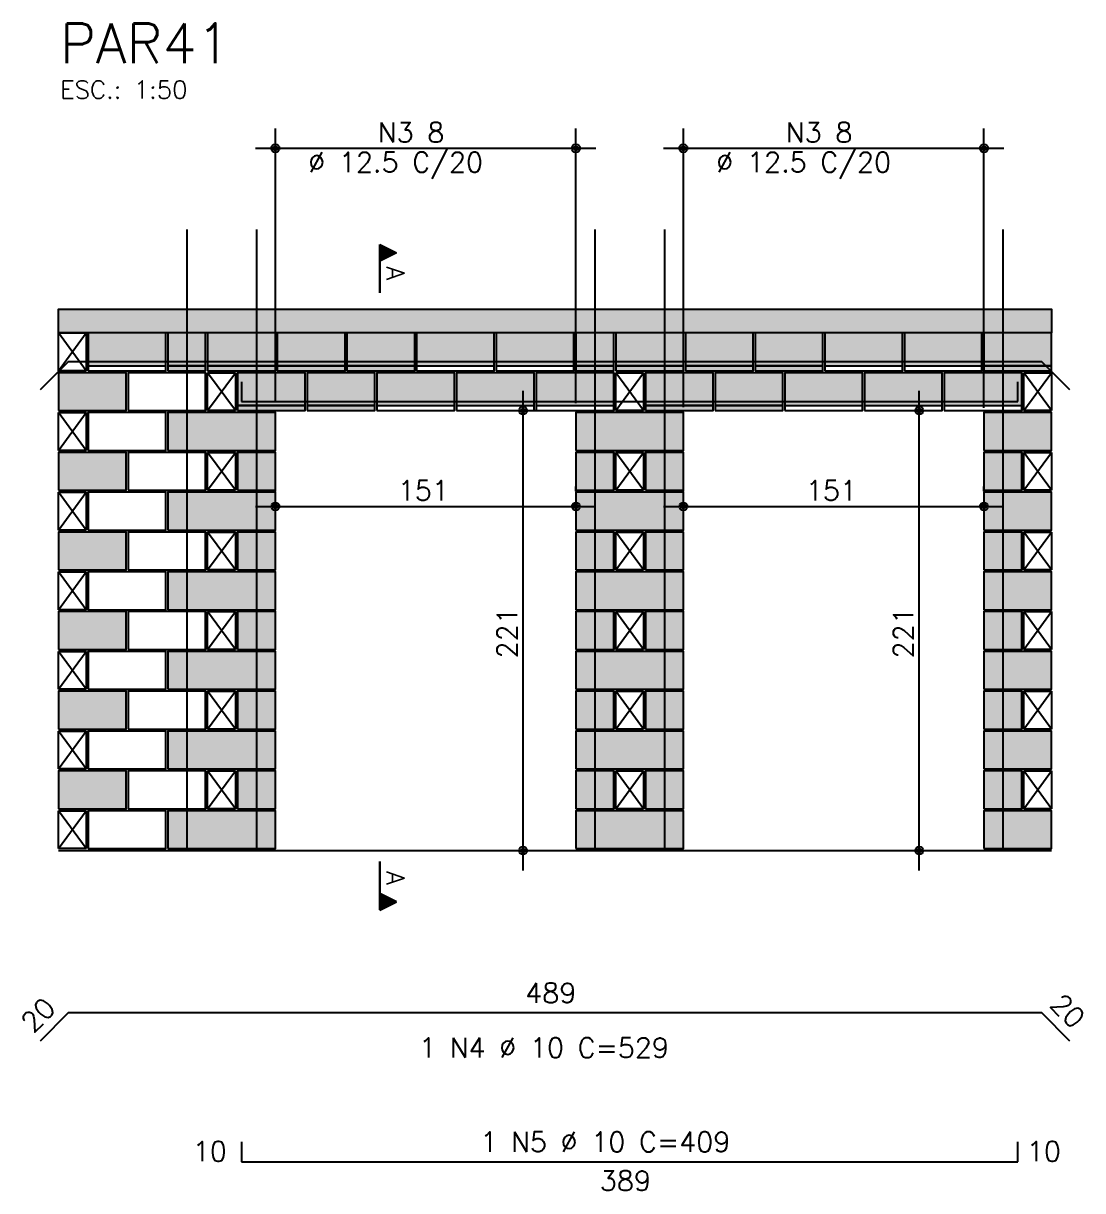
# Model space of a CAD drawing. Extents: x -1.9 to 86, y -1.6 to 60.9.
# Drawn here: x 19.22 to 29.87, y 30.09 to 41.82 of the extents above; entities that cross this region are included whole.
import ezdxf

# ---------------------------------------------------------------- set-up
doc = ezdxf.new("R2010")
doc.units = 0
doc.header["$MEASUREMENT"] = 0
for name, color, linetype in [('PENA_01', 1, 'CONTINUOUS'), ('PENA_02', 2, 'CONTINUOUS'), ('PENA_03', 3, 'CONTINUOUS'), ('PENA_05', 5, 'CONTINUOUS'), ('PENA_06', 6, 'CONTINUOUS'), ('PENA_09', 254, 'CONTINUOUS'), ('PENA_11', 252, 'CONTINUOUS'), ('PENA_19', 240, 'CONTINUOUS'), ('PENA_21', 100, 'CONTINUOUS'), ('PENA_23', 50, 'CONTINUOUS')]:
    doc.layers.add(name, color=color, linetype=linetype)
doc.styles.get("Standard").update_dxf_attribs({"font": 'ROMANS.SHX'})

msp = doc.modelspace()

# ---------------------------------------------------------------- linework, layer by layer
at = {"layer": 'PENA_01', "linetype": 'Continuous'}
for p, q in [((21.755932, 38.007746), (21.755932, 40.760317)), ((24.775932, 38.00079), (24.775932, 40.760317)), ((25.855932, 37.958479), (25.855932, 40.760317)), ((28.875932, 37.953976), (28.875932, 40.760317)), ((21.555932, 40.560317), (24.975932, 40.560317)), ((25.655932, 40.560317), (29.075932, 40.560317)), ((19.875932, 38.375299), (20.655932, 38.375299)), ((20.675932, 38.375299), (21.055932, 38.375299)), ((21.075932, 38.375299), (21.755932, 38.375299)), ((21.775932, 38.375299), (22.455932, 38.375299)), ((22.475932, 38.375299), (23.155932, 38.375299)), ((23.175932, 38.375299), (23.955932, 38.375299)), ((23.975932, 38.375299), (24.755932, 38.375299)), ((24.775932, 38.375299), (25.155932, 38.375299)), ((25.175932, 38.375299), (25.855932, 38.375299)), ((25.875932, 38.375299), (26.555932, 38.375299)), ((26.575932, 38.375299), (27.255932, 38.375299)), ((27.275932, 38.375299), (28.055932, 38.375299)), ((28.075932, 38.375299), (28.855932, 38.375299)), ((28.875932, 38.375299), (29.555932, 38.375299)), ((24.245278, 33.305299), (24.245278, 38.125299)), ((28.225726, 33.305299), (28.225726, 38.125299)), ((21.375932, 37.975299), (22.055932, 37.975299)), ((22.075932, 37.975299), (22.755932, 37.975299)), ((22.775932, 37.975299), (23.555932, 37.975299)), ((23.575932, 37.975299), (24.355932, 37.975299)), ((24.165932, 37.925299), (24.445278, 37.925299)), ((24.375932, 37.975299), (25.155932, 37.975299)), ((25.475932, 37.975299), (26.155932, 37.975299)), ((26.175932, 37.975299), (26.855932, 37.975299)), ((26.875932, 37.975299), (27.655932, 37.975299)), ((27.675932, 37.975299), (28.455932, 37.975299)), ((28.265932, 37.925299), (28.425726, 37.925299)), ((28.475932, 37.975299), (29.255932, 37.975299)), ((21.755932, 37.115299), (21.755932, 37.162962)), ((24.775932, 37.115299), (24.775932, 37.162962)), ((25.855932, 37.115299), (25.855932, 37.162962)), ((28.875932, 37.115299), (28.875932, 37.162962)), ((21.555932, 36.962962), (24.975932, 36.962962)), ((25.655932, 36.962962), (29.075932, 36.962962)), ((23.956868, 33.505299), (24.445278, 33.505299)), ((28.209872, 33.505299), (28.425726, 33.505299))]:
    msp.add_line(p, q, dxfattribs=at)
at = {"layer": 'PENA_02', "linetype": 'Continuous'}
for p, q in [((19.575932, 38.325299), (19.575932, 38.705299)), ((19.575932, 38.705299), (19.855932, 38.705299)), ((19.855932, 38.705299), (19.855932, 38.325299)), ((19.855932, 38.325299), (19.575932, 38.325299)), ((21.075932, 37.925299), (21.075932, 38.305299)), ((21.075932, 38.305299), (21.355932, 38.305299)), ((21.355932, 38.305299), (21.355932, 37.925299)), ((25.175932, 37.925299), (25.175932, 38.305299)), ((25.175932, 38.305299), (25.455932, 38.305299)), ((25.455932, 38.305299), (25.455932, 37.925299)), ((29.275932, 37.925299), (29.275932, 38.305299)), ((29.275932, 38.305299), (29.555932, 38.305299)), ((29.555932, 38.305299), (29.555932, 37.925299)), ((19.575932, 37.525299), (19.575932, 37.905299)), ((19.575932, 37.905299), (19.855932, 37.905299)), ((19.855932, 37.905299), (19.855932, 37.525299)), ((21.355932, 37.925299), (21.075932, 37.925299)), ((25.455932, 37.925299), (25.175932, 37.925299)), ((29.555932, 37.925299), (29.275932, 37.925299)), ((19.855932, 37.525299), (19.575932, 37.525299)), ((21.075932, 37.125299), (21.075932, 37.505299)), ((21.075932, 37.505299), (21.355932, 37.505299)), ((21.355932, 37.505299), (21.355932, 37.125299)), ((25.175932, 37.125299), (25.175932, 37.505299)), ((25.175932, 37.505299), (25.455932, 37.505299)), ((25.455932, 37.505299), (25.455932, 37.125299)), ((29.275932, 37.125299), (29.275932, 37.505299)), ((29.275932, 37.505299), (29.555932, 37.505299)), ((29.555932, 37.505299), (29.555932, 37.125299)), ((19.575932, 36.725299), (19.575932, 37.105299)), ((19.575932, 37.105299), (19.855932, 37.105299)), ((19.855932, 37.105299), (19.855932, 36.725299)), ((21.355932, 37.125299), (21.075932, 37.125299)), ((25.455932, 37.125299), (25.175932, 37.125299)), ((29.555932, 37.125299), (29.275932, 37.125299)), ((19.855932, 36.725299), (19.575932, 36.725299)), ((21.075932, 36.325299), (21.075932, 36.705299)), ((21.075932, 36.705299), (21.355932, 36.705299)), ((21.355932, 36.705299), (21.355932, 36.325299)), ((25.175932, 36.325299), (25.175932, 36.705299)), ((25.175932, 36.705299), (25.455932, 36.705299)), ((25.455932, 36.705299), (25.455932, 36.325299)), ((29.275932, 36.325299), (29.275932, 36.705299)), ((29.275932, 36.705299), (29.555932, 36.705299)), ((29.555932, 36.705299), (29.555932, 36.325299)), ((19.575932, 35.925299), (19.575932, 36.305299)), ((19.575932, 36.305299), (19.855932, 36.305299)), ((19.855932, 36.305299), (19.855932, 35.925299)), ((21.355932, 36.325299), (21.075932, 36.325299)), ((25.455932, 36.325299), (25.175932, 36.325299)), ((29.555932, 36.325299), (29.275932, 36.325299)), ((19.855932, 35.925299), (19.575932, 35.925299)), ((21.075932, 35.525299), (21.075932, 35.905299)), ((21.075932, 35.905299), (21.355932, 35.905299)), ((21.355932, 35.905299), (21.355932, 35.525299)), ((25.175932, 35.525299), (25.175932, 35.905299)), ((25.175932, 35.905299), (25.455932, 35.905299)), ((25.455932, 35.905299), (25.455932, 35.525299)), ((29.275932, 35.525299), (29.275932, 35.905299)), ((29.275932, 35.905299), (29.555932, 35.905299)), ((29.555932, 35.905299), (29.555932, 35.525299)), ((19.575932, 35.125299), (19.575932, 35.505299)), ((19.575932, 35.505299), (19.855932, 35.505299)), ((19.855932, 35.505299), (19.855932, 35.125299)), ((21.355932, 35.525299), (21.075932, 35.525299)), ((25.455932, 35.525299), (25.175932, 35.525299)), ((29.555932, 35.525299), (29.275932, 35.525299)), ((19.855932, 35.125299), (19.575932, 35.125299)), ((21.075932, 34.725299), (21.075932, 35.105299)), ((21.075932, 35.105299), (21.355932, 35.105299)), ((21.355932, 35.105299), (21.355932, 34.725299)), ((25.175932, 34.725299), (25.175932, 35.105299)), ((25.175932, 35.105299), (25.455932, 35.105299)), ((25.455932, 35.105299), (25.455932, 34.725299)), ((29.275932, 34.725299), (29.275932, 35.105299)), ((29.275932, 35.105299), (29.555932, 35.105299)), ((29.555932, 35.105299), (29.555932, 34.725299)), ((21.355932, 34.725299), (21.075932, 34.725299)), ((25.455932, 34.725299), (25.175932, 34.725299)), ((29.555932, 34.725299), (29.275932, 34.725299)), ((19.575932, 34.325299), (19.575932, 34.705299)), ((19.575932, 34.705299), (19.855932, 34.705299)), ((19.855932, 34.705299), (19.855932, 34.325299)), ((19.855932, 34.325299), (19.575932, 34.325299)), ((21.075932, 33.925299), (21.075932, 34.305299)), ((21.075932, 34.305299), (21.355932, 34.305299)), ((21.355932, 34.305299), (21.355932, 33.925299)), ((25.175932, 33.925299), (25.175932, 34.305299)), ((25.175932, 34.305299), (25.455932, 34.305299)), ((25.455932, 34.305299), (25.455932, 33.925299)), ((29.275932, 33.925299), (29.275932, 34.305299)), ((29.275932, 34.305299), (29.555932, 34.305299)), ((29.555932, 34.305299), (29.555932, 33.925299)), ((19.575932, 33.525299), (19.575932, 33.905299)), ((19.575932, 33.905299), (19.855932, 33.905299)), ((19.855932, 33.905299), (19.855932, 33.525299)), ((21.355932, 33.925299), (21.075932, 33.925299)), ((25.455932, 33.925299), (25.175932, 33.925299)), ((29.555932, 33.925299), (29.275932, 33.925299)), ((19.855932, 33.525299), (19.575932, 33.525299)), ((19.575932, 33.505299), (29.555932, 33.505299))]:
    msp.add_line(p, q, dxfattribs=at)
for points in [[(19.575932, 38.705299), (19.575932, 38.945299), (29.555932, 38.945299), (29.555932, 38.705299), (19.575932, 38.705299)], [(19.875932, 38.325299), (20.655932, 38.325299), (20.655932, 38.705299), (19.875932, 38.705299), (19.875932, 38.325299)], [(20.675932, 38.325299), (21.055932, 38.325299), (21.055932, 38.705299), (20.675932, 38.705299), (20.675932, 38.325299)], [(21.075932, 38.325299), (21.755932, 38.325299), (21.755932, 38.705299), (21.075932, 38.705299), (21.075932, 38.325299)], [(21.775932, 38.325299), (22.455932, 38.325299), (22.455932, 38.705299), (21.775932, 38.705299), (21.775932, 38.325299)], [(22.475932, 38.325299), (23.155932, 38.325299), (23.155932, 38.705299), (22.475932, 38.705299), (22.475932, 38.325299)], [(23.175932, 38.325299), (23.955932, 38.325299), (23.955932, 38.705299), (23.175932, 38.705299), (23.175932, 38.325299)], [(23.975932, 38.325299), (24.755932, 38.325299), (24.755932, 38.705299), (23.975932, 38.705299), (23.975932, 38.325299)], [(24.775932, 38.325299), (25.155932, 38.325299), (25.155932, 38.705299), (24.775932, 38.705299), (24.775932, 38.325299)], [(25.175932, 38.325299), (25.855932, 38.325299), (25.855932, 38.705299), (25.175932, 38.705299), (25.175932, 38.325299)], [(25.875932, 38.325299), (26.555932, 38.325299), (26.555932, 38.705299), (25.875932, 38.705299), (25.875932, 38.325299)], [(26.575932, 38.325299), (27.255932, 38.325299), (27.255932, 38.705299), (26.575932, 38.705299), (26.575932, 38.325299)], [(27.275932, 38.325299), (28.055932, 38.325299), (28.055932, 38.705299), (27.275932, 38.705299), (27.275932, 38.325299)], [(28.075932, 38.325299), (28.855932, 38.325299), (28.855932, 38.705299), (28.075932, 38.705299), (28.075932, 38.325299)], [(28.875932, 38.325299), (29.555932, 38.325299), (29.555932, 38.705299), (28.875932, 38.705299), (28.875932, 38.325299)], [(19.575932, 37.925299), (20.255932, 37.925299), (20.255932, 38.305299), (19.575932, 38.305299), (19.575932, 37.925299)], [(20.275932, 37.925299), (21.055932, 37.925299), (21.055932, 38.305299), (20.275932, 38.305299), (20.275932, 37.925299)], [(21.375932, 37.925299), (22.055932, 37.925299), (22.055932, 38.305299), (21.375932, 38.305299), (21.375932, 37.925299)], [(22.075932, 37.925299), (22.755932, 37.925299), (22.755932, 38.305299), (22.075932, 38.305299), (22.075932, 37.925299)], [(22.775932, 37.925299), (23.555932, 37.925299), (23.555932, 38.305299), (22.775932, 38.305299), (22.775932, 37.925299)], [(23.575932, 37.925299), (24.355932, 37.925299), (24.355932, 38.305299), (23.575932, 38.305299), (23.575932, 37.925299)], [(24.375932, 37.925299), (25.155932, 37.925299), (25.155932, 38.305299), (24.375932, 38.305299), (24.375932, 37.925299)], [(25.475932, 37.925299), (26.155932, 37.925299), (26.155932, 38.305299), (25.475932, 38.305299), (25.475932, 37.925299)], [(26.175932, 37.925299), (26.855932, 37.925299), (26.855932, 38.305299), (26.175932, 38.305299), (26.175932, 37.925299)], [(26.875932, 37.925299), (27.655932, 37.925299), (27.655932, 38.305299), (26.875932, 38.305299), (26.875932, 37.925299)], [(27.675932, 37.925299), (28.455932, 37.925299), (28.455932, 38.305299), (27.675932, 38.305299), (27.675932, 37.925299)], [(28.475932, 37.925299), (29.255932, 37.925299), (29.255932, 38.305299), (28.475932, 38.305299), (28.475932, 37.925299)], [(19.875932, 37.525299), (20.655932, 37.525299), (20.655932, 37.905299), (19.875932, 37.905299), (19.875932, 37.525299)], [(20.675932, 37.525299), (21.755932, 37.525299), (21.755932, 37.905299), (20.675932, 37.905299), (20.675932, 37.525299)], [(24.775932, 37.525299), (25.855932, 37.525299), (25.855932, 37.905299), (24.775932, 37.905299), (24.775932, 37.525299)], [(28.875932, 37.525299), (29.555932, 37.525299), (29.555932, 37.905299), (28.875932, 37.905299), (28.875932, 37.525299)], [(19.575932, 37.125299), (20.255932, 37.125299), (20.255932, 37.505299), (19.575932, 37.505299), (19.575932, 37.125299)], [(20.275932, 37.125299), (21.055932, 37.125299), (21.055932, 37.505299), (20.275932, 37.505299), (20.275932, 37.125299)], [(21.375932, 37.125299), (21.755932, 37.125299), (21.755932, 37.505299), (21.375932, 37.505299), (21.375932, 37.125299)], [(24.775932, 37.125299), (25.155932, 37.125299), (25.155932, 37.505299), (24.775932, 37.505299), (24.775932, 37.125299)], [(25.475932, 37.125299), (25.855932, 37.125299), (25.855932, 37.505299), (25.475932, 37.505299), (25.475932, 37.125299)], [(28.875932, 37.125299), (29.255932, 37.125299), (29.255932, 37.505299), (28.875932, 37.505299), (28.875932, 37.125299)], [(19.875932, 36.725299), (20.655932, 36.725299), (20.655932, 37.105299), (19.875932, 37.105299), (19.875932, 36.725299)], [(20.675932, 36.725299), (21.755932, 36.725299), (21.755932, 37.105299), (20.675932, 37.105299), (20.675932, 36.725299)], [(24.775932, 36.725299), (25.855932, 36.725299), (25.855932, 37.105299), (24.775932, 37.105299), (24.775932, 36.725299)], [(28.875932, 36.725299), (29.555932, 36.725299), (29.555932, 37.105299), (28.875932, 37.105299), (28.875932, 36.725299)], [(19.575932, 36.325299), (20.255932, 36.325299), (20.255932, 36.705299), (19.575932, 36.705299), (19.575932, 36.325299)], [(20.275932, 36.325299), (21.055932, 36.325299), (21.055932, 36.705299), (20.275932, 36.705299), (20.275932, 36.325299)], [(21.375932, 36.325299), (21.755932, 36.325299), (21.755932, 36.705299), (21.375932, 36.705299), (21.375932, 36.325299)], [(24.775932, 36.325299), (25.155932, 36.325299), (25.155932, 36.705299), (24.775932, 36.705299), (24.775932, 36.325299)], [(25.475932, 36.325299), (25.855932, 36.325299), (25.855932, 36.705299), (25.475932, 36.705299), (25.475932, 36.325299)], [(28.875932, 36.325299), (29.255932, 36.325299), (29.255932, 36.705299), (28.875932, 36.705299), (28.875932, 36.325299)], [(19.875932, 35.925299), (20.655932, 35.925299), (20.655932, 36.305299), (19.875932, 36.305299), (19.875932, 35.925299)], [(20.675932, 35.925299), (21.755932, 35.925299), (21.755932, 36.305299), (20.675932, 36.305299), (20.675932, 35.925299)], [(24.775932, 35.925299), (25.855932, 35.925299), (25.855932, 36.305299), (24.775932, 36.305299), (24.775932, 35.925299)], [(28.875932, 35.925299), (29.555932, 35.925299), (29.555932, 36.305299), (28.875932, 36.305299), (28.875932, 35.925299)], [(19.575932, 35.525299), (20.255932, 35.525299), (20.255932, 35.905299), (19.575932, 35.905299), (19.575932, 35.525299)], [(20.275932, 35.525299), (21.055932, 35.525299), (21.055932, 35.905299), (20.275932, 35.905299), (20.275932, 35.525299)], [(21.375932, 35.525299), (21.755932, 35.525299), (21.755932, 35.905299), (21.375932, 35.905299), (21.375932, 35.525299)], [(24.775932, 35.525299), (25.155932, 35.525299), (25.155932, 35.905299), (24.775932, 35.905299), (24.775932, 35.525299)], [(25.475932, 35.525299), (25.855932, 35.525299), (25.855932, 35.905299), (25.475932, 35.905299), (25.475932, 35.525299)], [(28.875932, 35.525299), (29.255932, 35.525299), (29.255932, 35.905299), (28.875932, 35.905299), (28.875932, 35.525299)], [(19.875932, 35.125299), (20.655932, 35.125299), (20.655932, 35.505299), (19.875932, 35.505299), (19.875932, 35.125299)], [(20.675932, 35.125299), (21.755932, 35.125299), (21.755932, 35.505299), (20.675932, 35.505299), (20.675932, 35.125299)], [(24.775932, 35.125299), (25.855932, 35.125299), (25.855932, 35.505299), (24.775932, 35.505299), (24.775932, 35.125299)], [(28.875932, 35.125299), (29.555932, 35.125299), (29.555932, 35.505299), (28.875932, 35.505299), (28.875932, 35.125299)], [(19.575932, 34.725299), (20.255932, 34.725299), (20.255932, 35.105299), (19.575932, 35.105299), (19.575932, 34.725299)], [(20.275932, 34.725299), (21.055932, 34.725299), (21.055932, 35.105299), (20.275932, 35.105299), (20.275932, 34.725299)], [(21.375932, 34.725299), (21.755932, 34.725299), (21.755932, 35.105299), (21.375932, 35.105299), (21.375932, 34.725299)], [(24.775932, 34.725299), (25.155932, 34.725299), (25.155932, 35.105299), (24.775932, 35.105299), (24.775932, 34.725299)], [(25.475932, 34.725299), (25.855932, 34.725299), (25.855932, 35.105299), (25.475932, 35.105299), (25.475932, 34.725299)], [(28.875932, 34.725299), (29.255932, 34.725299), (29.255932, 35.105299), (28.875932, 35.105299), (28.875932, 34.725299)], [(19.875932, 34.325299), (20.655932, 34.325299), (20.655932, 34.705299), (19.875932, 34.705299), (19.875932, 34.325299)], [(20.675932, 34.325299), (21.755932, 34.325299), (21.755932, 34.705299), (20.675932, 34.705299), (20.675932, 34.325299)], [(24.775932, 34.325299), (25.855932, 34.325299), (25.855932, 34.705299), (24.775932, 34.705299), (24.775932, 34.325299)], [(28.875932, 34.325299), (29.555932, 34.325299), (29.555932, 34.705299), (28.875932, 34.705299), (28.875932, 34.325299)], [(19.575932, 33.925299), (20.255932, 33.925299), (20.255932, 34.305299), (19.575932, 34.305299), (19.575932, 33.925299)], [(20.275932, 33.925299), (21.055932, 33.925299), (21.055932, 34.305299), (20.275932, 34.305299), (20.275932, 33.925299)], [(21.375932, 33.925299), (21.755932, 33.925299), (21.755932, 34.305299), (21.375932, 34.305299), (21.375932, 33.925299)], [(24.775932, 33.925299), (25.155932, 33.925299), (25.155932, 34.305299), (24.775932, 34.305299), (24.775932, 33.925299)], [(25.475932, 33.925299), (25.855932, 33.925299), (25.855932, 34.305299), (25.475932, 34.305299), (25.475932, 33.925299)], [(28.875932, 33.925299), (29.255932, 33.925299), (29.255932, 34.305299), (28.875932, 34.305299), (28.875932, 33.925299)], [(19.875932, 33.525299), (20.655932, 33.525299), (20.655932, 33.905299), (19.875932, 33.905299), (19.875932, 33.525299)], [(20.675932, 33.525299), (21.755932, 33.525299), (21.755932, 33.905299), (20.675932, 33.905299), (20.675932, 33.525299)], [(24.775932, 33.525299), (25.855932, 33.525299), (25.855932, 33.905299), (24.775932, 33.905299), (24.775932, 33.525299)], [(28.875932, 33.525299), (29.555932, 33.525299), (29.555932, 33.905299), (28.875932, 33.905299), (28.875932, 33.525299)]]:
    msp.add_lwpolyline(points, dxfattribs=at)
for centre, radius in [((21.755932, 40.560317), 0.041625), ((21.755932, 40.560317), 0.02075), ((24.775932, 40.560317), 0.041625), ((24.775932, 40.560317), 0.02075), ((25.855932, 40.560317), 0.041625), ((25.855932, 40.560317), 0.02075), ((28.875932, 40.560317), 0.041625), ((28.875932, 40.560317), 0.02075), ((24.245278, 37.925299), 0.04), ((24.245278, 37.925299), 0.02), ((28.225726, 37.925299), 0.04), ((28.225726, 37.925299), 0.02), ((21.755932, 36.962962), 0.04), ((21.755932, 36.962962), 0.02), ((24.775932, 36.962962), 0.04), ((24.775932, 36.962962), 0.02), ((25.855932, 36.962962), 0.04), ((25.855932, 36.962962), 0.02), ((28.875932, 36.962962), 0.04), ((28.875932, 36.962962), 0.02), ((24.245278, 33.505299), 0.04), ((28.225726, 33.505299), 0.04), ((24.245278, 33.505299), 0.02), ((28.225726, 33.505299), 0.02)]:
    msp.add_circle(centre, radius, dxfattribs=at)
at = {"layer": 'PENA_03', "linetype": 'Continuous'}
for p, q in [((22.806113, 39.106614), (22.806113, 39.592996)), ((22.806113, 39.592996), (22.972046, 39.51003)), ((22.806808, 39.591868), (22.970485, 39.51003)), ((22.806809, 39.591868), (22.806809, 39.428191)), ((22.818877, 39.586614), (22.818877, 39.433445)), ((22.831641, 39.580232), (22.831641, 39.439827)), ((22.844405, 39.57385), (22.844405, 39.446209)), ((22.857169, 39.567468), (22.857169, 39.452591)), ((22.869933, 39.561086), (22.869933, 39.458973)), ((22.882697, 39.554704), (22.882697, 39.465355)), ((22.895461, 39.548322), (22.895461, 39.471737)), ((22.908225, 39.54194), (22.908225, 39.478119)), ((22.920989, 39.535558), (22.920989, 39.484501)), ((22.933753, 39.529176), (22.933753, 39.490883)), ((22.946518, 39.522794), (22.946518, 39.497265)), ((22.972046, 39.51003), (22.806808, 39.427411)), ((22.970485, 39.51003), (22.806809, 39.428191)), ((22.806809, 39.427411), (22.806809, 39.106614)), ((22.959282, 39.516412), (22.959282, 39.503648)), ((19.855932, 38.325299), (19.575932, 38.705299)), ((19.575932, 38.325299), (19.855932, 38.705299)), ((21.355932, 37.925299), (21.075932, 38.305299)), ((21.075932, 37.925299), (21.355932, 38.305299)), ((25.455932, 37.925299), (25.175932, 38.305299)), ((25.175932, 37.925299), (25.455932, 38.305299)), ((29.555932, 37.925299), (29.275932, 38.305299)), ((29.275932, 37.925299), (29.555932, 38.305299)), ((19.855932, 37.525299), (19.575932, 37.905299)), ((19.575932, 37.525299), (19.855932, 37.905299)), ((23.965932, 37.925299), (23.965932, 37.925299)), ((28.065932, 37.925299), (28.065932, 37.925299)), ((21.755932, 37.807746), (21.755932, 37.807746)), ((24.775932, 37.80079), (24.775932, 37.80079)), ((25.855932, 37.758479), (25.855932, 37.758479)), ((28.875932, 37.753976), (28.875932, 37.753976)), ((21.355932, 37.125299), (21.075932, 37.505299)), ((21.075932, 37.125299), (21.355932, 37.505299)), ((25.455932, 37.125299), (25.175932, 37.505299)), ((25.175932, 37.125299), (25.455932, 37.505299)), ((29.555932, 37.125299), (29.275932, 37.505299)), ((29.275932, 37.125299), (29.555932, 37.505299)), ((19.855932, 36.725299), (19.575932, 37.105299)), ((19.575932, 36.725299), (19.855932, 37.105299)), ((21.755932, 36.915299), (21.755932, 36.915299)), ((24.775932, 36.915299), (24.775932, 36.915299)), ((25.855932, 36.915299), (25.855932, 36.915299)), ((28.875932, 36.915299), (28.875932, 36.915299)), ((21.355932, 36.325299), (21.075932, 36.705299)), ((21.075932, 36.325299), (21.355932, 36.705299)), ((25.455932, 36.325299), (25.175932, 36.705299)), ((25.175932, 36.325299), (25.455932, 36.705299)), ((29.555932, 36.325299), (29.275932, 36.705299)), ((29.275932, 36.325299), (29.555932, 36.705299)), ((19.855932, 35.925299), (19.575932, 36.305299)), ((19.575932, 35.925299), (19.855932, 36.305299)), ((21.355932, 35.525299), (21.075932, 35.905299)), ((21.075932, 35.525299), (21.355932, 35.905299)), ((25.455932, 35.525299), (25.175932, 35.905299)), ((25.175932, 35.525299), (25.455932, 35.905299)), ((29.555932, 35.525299), (29.275932, 35.905299)), ((29.275932, 35.525299), (29.555932, 35.905299)), ((19.855932, 35.125299), (19.575932, 35.505299)), ((19.575932, 35.125299), (19.855932, 35.505299)), ((21.355932, 34.725299), (21.075932, 35.105299)), ((21.075932, 34.725299), (21.355932, 35.105299)), ((25.455932, 34.725299), (25.175932, 35.105299)), ((25.175932, 34.725299), (25.455932, 35.105299)), ((29.555932, 34.725299), (29.275932, 35.105299)), ((29.275932, 34.725299), (29.555932, 35.105299)), ((19.855932, 34.325299), (19.575932, 34.705299)), ((19.575932, 34.325299), (19.855932, 34.705299)), ((21.355932, 33.925299), (21.075932, 34.305299)), ((21.075932, 33.925299), (21.355932, 34.305299)), ((25.455932, 33.925299), (25.175932, 34.305299)), ((25.175932, 33.925299), (25.455932, 34.305299)), ((29.555932, 33.925299), (29.275932, 34.305299)), ((29.275932, 33.925299), (29.555932, 34.305299)), ((19.855932, 33.525299), (19.575932, 33.905299)), ((19.575932, 33.525299), (19.855932, 33.905299)), ((23.756868, 33.505299), (23.756868, 33.505299)), ((28.009872, 33.505299), (28.009872, 33.505299)), ((22.806113, 33.394441), (22.806113, 32.908059)), ((22.806809, 33.073644), (22.806809, 33.394441)), ((22.972046, 32.991025), (22.806808, 33.073644)), ((22.806809, 32.909187), (22.806809, 33.072864)), ((22.970485, 32.991025), (22.806809, 33.072864)), ((22.806113, 32.908059), (22.972046, 32.991025)), ((22.806808, 32.909187), (22.970485, 32.991025)), ((22.818877, 32.914441), (22.818877, 33.06761)), ((22.831641, 32.920823), (22.831641, 33.061228)), ((22.844405, 32.927205), (22.844405, 33.054846)), ((22.857169, 32.933587), (22.857169, 33.048464)), ((22.869933, 32.939969), (22.869933, 33.042082)), ((22.882697, 32.946351), (22.882697, 33.0357)), ((22.895461, 32.952733), (22.895461, 33.029318)), ((22.908225, 32.959115), (22.908225, 33.022936)), ((22.920989, 32.965497), (22.920989, 33.016554)), ((22.933753, 32.971879), (22.933753, 33.010172)), ((22.946518, 32.978261), (22.946518, 33.00379)), ((22.959282, 32.984643), (22.959282, 32.997407))]:
    msp.add_line(p, q, dxfattribs=at)
at = {"layer": 'PENA_05', "linetype": 'Continuous'}
for p, q in [((19.675932, 38.415299), (19.393089, 38.132456)), ((29.455932, 38.415299), (19.675932, 38.415299)), ((29.738775, 38.132456), (29.455932, 38.415299)), ((21.415932, 38.215299), (21.415932, 38.015299)), ((29.215932, 38.015299), (29.215932, 38.215299)), ((21.415932, 38.015299), (29.215932, 38.015299)), ((19.675932, 31.875011), (19.393089, 31.592168)), ((29.455932, 31.875011), (19.675932, 31.875011)), ((29.738775, 31.592168), (29.455932, 31.875011)), ((21.415932, 30.579046), (21.415932, 30.379046)), ((29.215932, 30.379046), (29.215932, 30.579046)), ((21.415932, 30.379046), (29.215932, 30.379046))]:
    msp.add_line(p, q, dxfattribs=at)
for points in [[(20.865932, 39.745299), (20.865932, 33.505299)], [(21.565932, 39.745299), (21.565932, 33.505299)], [(24.965932, 39.745299), (24.965932, 33.505299)], [(25.665932, 39.745299), (25.665932, 33.505299)], [(29.065932, 39.745299), (29.065932, 33.505299)]]:
    msp.add_lwpolyline(points, dxfattribs=at)
at = {"layer": 'PENA_09', "linetype": 'Continuous'}
for points in [[(19.875932, 38.375299), (20.655932, 38.375299), (20.655932, 38.705299), (19.875932, 38.705299), (19.875932, 38.375299)], [(20.675932, 38.375299), (21.055932, 38.375299), (21.055932, 38.705299), (20.675932, 38.705299), (20.675932, 38.375299)], [(21.075932, 38.375299), (21.755932, 38.375299), (21.755932, 38.705299), (21.075932, 38.705299), (21.075932, 38.375299)], [(21.775932, 38.375299), (22.455932, 38.375299), (22.455932, 38.705299), (21.775932, 38.705299), (21.775932, 38.375299)], [(22.475932, 38.375299), (23.155932, 38.375299), (23.155932, 38.705299), (22.475932, 38.705299), (22.475932, 38.375299)], [(23.175932, 38.375299), (23.955932, 38.375299), (23.955932, 38.705299), (23.175932, 38.705299), (23.175932, 38.375299)], [(23.975932, 38.375299), (24.755932, 38.375299), (24.755932, 38.705299), (23.975932, 38.705299), (23.975932, 38.375299)], [(24.775932, 38.375299), (25.155932, 38.375299), (25.155932, 38.705299), (24.775932, 38.705299), (24.775932, 38.375299)], [(25.175932, 38.375299), (25.855932, 38.375299), (25.855932, 38.705299), (25.175932, 38.705299), (25.175932, 38.375299)], [(25.875932, 38.375299), (26.555932, 38.375299), (26.555932, 38.705299), (25.875932, 38.705299), (25.875932, 38.375299)], [(26.575932, 38.375299), (27.255932, 38.375299), (27.255932, 38.705299), (26.575932, 38.705299), (26.575932, 38.375299)], [(27.275932, 38.375299), (28.055932, 38.375299), (28.055932, 38.705299), (27.275932, 38.705299), (27.275932, 38.375299)], [(28.075932, 38.375299), (28.855932, 38.375299), (28.855932, 38.705299), (28.075932, 38.705299), (28.075932, 38.375299)], [(28.875932, 38.375299), (29.555932, 38.375299), (29.555932, 38.705299), (28.875932, 38.705299), (28.875932, 38.375299)], [(21.375932, 37.975299), (22.055932, 37.975299), (22.055932, 38.305299), (21.375932, 38.305299), (21.375932, 37.975299)], [(22.075932, 37.975299), (22.755932, 37.975299), (22.755932, 38.305299), (22.075932, 38.305299), (22.075932, 37.975299)], [(22.775932, 37.975299), (23.555932, 37.975299), (23.555932, 38.305299), (22.775932, 38.305299), (22.775932, 37.975299)], [(23.575932, 37.975299), (24.355932, 37.975299), (24.355932, 38.305299), (23.575932, 38.305299), (23.575932, 37.975299)], [(24.375932, 37.975299), (25.155932, 37.975299), (25.155932, 38.305299), (24.375932, 38.305299), (24.375932, 37.975299)], [(25.475932, 37.975299), (26.155932, 37.975299), (26.155932, 38.305299), (25.475932, 38.305299), (25.475932, 37.975299)], [(26.175932, 37.975299), (26.855932, 37.975299), (26.855932, 38.305299), (26.175932, 38.305299), (26.175932, 37.975299)], [(26.875932, 37.975299), (27.655932, 37.975299), (27.655932, 38.305299), (26.875932, 38.305299), (26.875932, 37.975299)], [(27.675932, 37.975299), (28.455932, 37.975299), (28.455932, 38.305299), (27.675932, 38.305299), (27.675932, 37.975299)], [(28.475932, 37.975299), (29.255932, 37.975299), (29.255932, 38.305299), (28.475932, 38.305299), (28.475932, 37.975299)]]:
    msp.add_lwpolyline(points, dxfattribs=at)
for points in [[(19.875932, 38.375299), (20.655932, 38.375299), (20.655932, 38.705299)], [(19.875932, 38.375299), (20.655932, 38.705299), (19.875932, 38.705299)], [(19.875932, 38.375299), (19.875932, 38.705299), (19.875932, 38.375299)], [(20.675932, 38.375299), (21.055932, 38.375299), (21.055932, 38.705299)], [(20.675932, 38.375299), (21.055932, 38.705299), (20.675932, 38.705299)], [(20.675932, 38.375299), (20.675932, 38.705299), (20.675932, 38.375299)], [(21.075932, 38.375299), (21.755932, 38.375299), (21.755932, 38.705299)], [(21.075932, 38.375299), (21.755932, 38.705299), (21.075932, 38.705299)], [(21.075932, 38.375299), (21.075932, 38.705299), (21.075932, 38.375299)], [(21.775932, 38.375299), (22.455932, 38.375299), (22.455932, 38.705299)], [(21.775932, 38.375299), (22.455932, 38.705299), (21.775932, 38.705299)], [(21.775932, 38.375299), (21.775932, 38.705299), (21.775932, 38.375299)], [(22.475932, 38.375299), (23.155932, 38.375299), (23.155932, 38.705299)], [(22.475932, 38.375299), (23.155932, 38.705299), (22.475932, 38.705299)], [(22.475932, 38.375299), (22.475932, 38.705299), (22.475932, 38.375299)], [(23.175932, 38.375299), (23.955932, 38.375299), (23.955932, 38.705299)], [(23.175932, 38.375299), (23.955932, 38.705299), (23.175932, 38.705299)], [(23.175932, 38.375299), (23.175932, 38.705299), (23.175932, 38.375299)], [(23.975932, 38.375299), (24.755932, 38.375299), (24.755932, 38.705299)], [(23.975932, 38.375299), (24.755932, 38.705299), (23.975932, 38.705299)], [(23.975932, 38.375299), (23.975932, 38.705299), (23.975932, 38.375299)], [(24.775932, 38.375299), (25.155932, 38.375299), (25.155932, 38.705299)], [(24.775932, 38.375299), (25.155932, 38.705299), (24.775932, 38.705299)], [(24.775932, 38.375299), (24.775932, 38.705299), (24.775932, 38.375299)], [(25.175932, 38.375299), (25.855932, 38.375299), (25.855932, 38.705299)], [(25.175932, 38.375299), (25.855932, 38.705299), (25.175932, 38.705299)], [(25.175932, 38.375299), (25.175932, 38.705299), (25.175932, 38.375299)], [(25.875932, 38.375299), (26.555932, 38.375299), (26.555932, 38.705299)], [(25.875932, 38.375299), (26.555932, 38.705299), (25.875932, 38.705299)], [(25.875932, 38.375299), (25.875932, 38.705299), (25.875932, 38.375299)], [(26.575932, 38.375299), (27.255932, 38.375299), (27.255932, 38.705299)], [(26.575932, 38.375299), (27.255932, 38.705299), (26.575932, 38.705299)], [(26.575932, 38.375299), (26.575932, 38.705299), (26.575932, 38.375299)], [(27.275932, 38.375299), (28.055932, 38.375299), (28.055932, 38.705299)], [(27.275932, 38.375299), (28.055932, 38.705299), (27.275932, 38.705299)], [(27.275932, 38.375299), (27.275932, 38.705299), (27.275932, 38.375299)], [(28.075932, 38.375299), (28.855932, 38.375299), (28.855932, 38.705299)], [(28.075932, 38.375299), (28.855932, 38.705299), (28.075932, 38.705299)], [(28.075932, 38.375299), (28.075932, 38.705299), (28.075932, 38.375299)], [(28.875932, 38.375299), (29.555932, 38.375299), (29.555932, 38.705299)], [(28.875932, 38.375299), (29.555932, 38.705299), (28.875932, 38.705299)], [(28.875932, 38.375299), (28.875932, 38.705299), (28.875932, 38.375299)], [(21.375932, 37.975299), (22.055932, 37.975299), (22.055932, 38.305299)], [(21.375932, 37.975299), (22.055932, 38.305299), (21.375932, 38.305299)], [(21.375932, 37.975299), (21.375932, 38.305299), (21.375932, 37.975299)], [(22.075932, 37.975299), (22.755932, 37.975299), (22.755932, 38.305299)], [(22.075932, 37.975299), (22.755932, 38.305299), (22.075932, 38.305299)], [(22.075932, 37.975299), (22.075932, 38.305299), (22.075932, 37.975299)], [(22.775932, 37.975299), (23.555932, 37.975299), (23.555932, 38.305299)], [(22.775932, 37.975299), (23.555932, 38.305299), (22.775932, 38.305299)], [(22.775932, 37.975299), (22.775932, 38.305299), (22.775932, 37.975299)], [(23.575932, 37.975299), (24.355932, 37.975299), (24.355932, 38.305299)], [(23.575932, 37.975299), (24.355932, 38.305299), (23.575932, 38.305299)], [(23.575932, 37.975299), (23.575932, 38.305299), (23.575932, 37.975299)], [(24.375932, 37.975299), (25.155932, 37.975299), (25.155932, 38.305299)], [(24.375932, 37.975299), (25.155932, 38.305299), (24.375932, 38.305299)], [(24.375932, 37.975299), (24.375932, 38.305299), (24.375932, 37.975299)], [(25.475932, 37.975299), (26.155932, 37.975299), (26.155932, 38.305299)], [(25.475932, 37.975299), (26.155932, 38.305299), (25.475932, 38.305299)], [(25.475932, 37.975299), (25.475932, 38.305299), (25.475932, 37.975299)], [(26.175932, 37.975299), (26.855932, 37.975299), (26.855932, 38.305299)], [(26.175932, 37.975299), (26.855932, 38.305299), (26.175932, 38.305299)], [(26.175932, 37.975299), (26.175932, 38.305299), (26.175932, 37.975299)], [(26.875932, 37.975299), (27.655932, 37.975299), (27.655932, 38.305299)], [(26.875932, 37.975299), (27.655932, 38.305299), (26.875932, 38.305299)], [(26.875932, 37.975299), (26.875932, 38.305299), (26.875932, 37.975299)], [(27.675932, 37.975299), (28.455932, 37.975299), (28.455932, 38.305299)], [(27.675932, 37.975299), (28.455932, 38.305299), (27.675932, 38.305299)], [(27.675932, 37.975299), (27.675932, 38.305299), (27.675932, 37.975299)], [(28.475932, 37.975299), (29.255932, 37.975299), (29.255932, 38.305299)], [(28.475932, 37.975299), (29.255932, 38.305299), (28.475932, 38.305299)], [(28.475932, 37.975299), (28.475932, 38.305299), (28.475932, 37.975299)]]:
    msp.add_solid(points, dxfattribs=at)
at = {"layer": 'PENA_11', "linetype": 'Continuous'}
for points in [[(19.575932, 38.705299), (19.575932, 38.945299), (29.555932, 38.945299)], [(19.575932, 38.705299), (29.555932, 38.945299), (29.555932, 38.705299)], [(19.575932, 38.705299), (29.555932, 38.705299), (19.575932, 38.705299)]]:
    msp.add_solid(points, dxfattribs=at)
at = {"layer": 'PENA_19', "linetype": 'Continuous'}
for points in [[(20.675932, 37.525299), (21.755932, 37.525299), (21.755932, 37.905299), (20.675932, 37.905299), (20.675932, 37.525299)], [(24.775932, 37.525299), (25.855932, 37.525299), (25.855932, 37.905299), (24.775932, 37.905299), (24.775932, 37.525299)], [(20.675932, 36.725299), (21.755932, 36.725299), (21.755932, 37.105299), (20.675932, 37.105299), (20.675932, 36.725299)], [(24.775932, 36.725299), (25.855932, 36.725299), (25.855932, 37.105299), (24.775932, 37.105299), (24.775932, 36.725299)], [(20.675932, 35.925299), (21.755932, 35.925299), (21.755932, 36.305299), (20.675932, 36.305299), (20.675932, 35.925299)], [(24.775932, 35.925299), (25.855932, 35.925299), (25.855932, 36.305299), (24.775932, 36.305299), (24.775932, 35.925299)], [(20.675932, 35.125299), (21.755932, 35.125299), (21.755932, 35.505299), (20.675932, 35.505299), (20.675932, 35.125299)], [(24.775932, 35.125299), (25.855932, 35.125299), (25.855932, 35.505299), (24.775932, 35.505299), (24.775932, 35.125299)], [(20.675932, 34.325299), (21.755932, 34.325299), (21.755932, 34.705299), (20.675932, 34.705299), (20.675932, 34.325299)], [(24.775932, 34.325299), (25.855932, 34.325299), (25.855932, 34.705299), (24.775932, 34.705299), (24.775932, 34.325299)], [(20.675932, 33.525299), (21.755932, 33.525299), (21.755932, 33.905299), (20.675932, 33.905299), (20.675932, 33.525299)], [(24.775932, 33.525299), (25.855932, 33.525299), (25.855932, 33.905299), (24.775932, 33.905299), (24.775932, 33.525299)]]:
    msp.add_lwpolyline(points, dxfattribs=at)
for points in [[(20.675932, 37.525299), (21.755932, 37.525299), (21.755932, 37.905299)], [(20.675932, 37.525299), (21.755932, 37.905299), (20.675932, 37.905299)], [(20.675932, 37.525299), (20.675932, 37.905299), (20.675932, 37.525299)], [(24.775932, 37.525299), (25.855932, 37.525299), (25.855932, 37.905299)], [(24.775932, 37.525299), (25.855932, 37.905299), (24.775932, 37.905299)], [(24.775932, 37.525299), (24.775932, 37.905299), (24.775932, 37.525299)], [(20.675932, 36.725299), (21.755932, 36.725299), (21.755932, 37.105299)], [(20.675932, 36.725299), (21.755932, 37.105299), (20.675932, 37.105299)], [(20.675932, 36.725299), (20.675932, 37.105299), (20.675932, 36.725299)], [(24.775932, 36.725299), (25.855932, 36.725299), (25.855932, 37.105299)], [(24.775932, 36.725299), (25.855932, 37.105299), (24.775932, 37.105299)], [(24.775932, 36.725299), (24.775932, 37.105299), (24.775932, 36.725299)], [(20.675932, 35.925299), (21.755932, 35.925299), (21.755932, 36.305299)], [(20.675932, 35.925299), (21.755932, 36.305299), (20.675932, 36.305299)], [(20.675932, 35.925299), (20.675932, 36.305299), (20.675932, 35.925299)], [(24.775932, 35.925299), (25.855932, 35.925299), (25.855932, 36.305299)], [(24.775932, 35.925299), (25.855932, 36.305299), (24.775932, 36.305299)], [(24.775932, 35.925299), (24.775932, 36.305299), (24.775932, 35.925299)], [(20.675932, 35.125299), (21.755932, 35.125299), (21.755932, 35.505299)], [(20.675932, 35.125299), (21.755932, 35.505299), (20.675932, 35.505299)], [(20.675932, 35.125299), (20.675932, 35.505299), (20.675932, 35.125299)], [(24.775932, 35.125299), (25.855932, 35.125299), (25.855932, 35.505299)], [(24.775932, 35.125299), (25.855932, 35.505299), (24.775932, 35.505299)], [(24.775932, 35.125299), (24.775932, 35.505299), (24.775932, 35.125299)], [(20.675932, 34.325299), (21.755932, 34.325299), (21.755932, 34.705299)], [(20.675932, 34.325299), (21.755932, 34.705299), (20.675932, 34.705299)], [(20.675932, 34.325299), (20.675932, 34.705299), (20.675932, 34.325299)], [(24.775932, 34.325299), (25.855932, 34.325299), (25.855932, 34.705299)], [(24.775932, 34.325299), (25.855932, 34.705299), (24.775932, 34.705299)], [(24.775932, 34.325299), (24.775932, 34.705299), (24.775932, 34.325299)], [(20.675932, 33.525299), (21.755932, 33.525299), (21.755932, 33.905299)], [(20.675932, 33.525299), (21.755932, 33.905299), (20.675932, 33.905299)], [(20.675932, 33.525299), (20.675932, 33.905299), (20.675932, 33.525299)], [(24.775932, 33.525299), (25.855932, 33.525299), (25.855932, 33.905299)], [(24.775932, 33.525299), (25.855932, 33.905299), (24.775932, 33.905299)], [(24.775932, 33.525299), (24.775932, 33.905299), (24.775932, 33.525299)]]:
    msp.add_solid(points, dxfattribs=at)
at = {"layer": 'PENA_21', "linetype": 'Continuous'}
for points in [[(21.075932, 38.325299), (21.755932, 38.325299), (21.755932, 38.375299), (21.075932, 38.375299), (21.075932, 38.325299)], [(21.775932, 38.325299), (22.455932, 38.325299), (22.455932, 38.375299), (21.775932, 38.375299), (21.775932, 38.325299)], [(22.475932, 38.325299), (23.155932, 38.325299), (23.155932, 38.375299), (22.475932, 38.375299), (22.475932, 38.325299)], [(25.175932, 38.325299), (25.855932, 38.325299), (25.855932, 38.375299), (25.175932, 38.375299), (25.175932, 38.325299)], [(25.875932, 38.325299), (26.555932, 38.325299), (26.555932, 38.375299), (25.875932, 38.375299), (25.875932, 38.325299)], [(26.575932, 38.325299), (27.255932, 38.325299), (27.255932, 38.375299), (26.575932, 38.375299), (26.575932, 38.325299)], [(28.875932, 38.325299), (29.555932, 38.325299), (29.555932, 38.375299), (28.875932, 38.375299), (28.875932, 38.325299)], [(19.575932, 37.925299), (20.255932, 37.925299), (20.255932, 38.305299), (19.575932, 38.305299), (19.575932, 37.925299)], [(21.375932, 37.925299), (22.055932, 37.925299), (22.055932, 37.975299), (21.375932, 37.975299), (21.375932, 37.925299)], [(22.075932, 37.925299), (22.755932, 37.925299), (22.755932, 37.975299), (22.075932, 37.975299), (22.075932, 37.925299)], [(25.475932, 37.925299), (26.155932, 37.925299), (26.155932, 37.975299), (25.475932, 37.975299), (25.475932, 37.925299)], [(26.175932, 37.925299), (26.855932, 37.925299), (26.855932, 37.975299), (26.175932, 37.975299), (26.175932, 37.925299)], [(28.875932, 37.525299), (29.555932, 37.525299), (29.555932, 37.905299), (28.875932, 37.905299), (28.875932, 37.525299)], [(19.575932, 37.125299), (20.255932, 37.125299), (20.255932, 37.505299), (19.575932, 37.505299), (19.575932, 37.125299)], [(28.875932, 36.725299), (29.555932, 36.725299), (29.555932, 37.105299), (28.875932, 37.105299), (28.875932, 36.725299)], [(19.575932, 36.325299), (20.255932, 36.325299), (20.255932, 36.705299), (19.575932, 36.705299), (19.575932, 36.325299)], [(28.875932, 35.925299), (29.555932, 35.925299), (29.555932, 36.305299), (28.875932, 36.305299), (28.875932, 35.925299)], [(19.575932, 35.525299), (20.255932, 35.525299), (20.255932, 35.905299), (19.575932, 35.905299), (19.575932, 35.525299)], [(28.875932, 35.125299), (29.555932, 35.125299), (29.555932, 35.505299), (28.875932, 35.505299), (28.875932, 35.125299)], [(19.575932, 34.725299), (20.255932, 34.725299), (20.255932, 35.105299), (19.575932, 35.105299), (19.575932, 34.725299)], [(28.875932, 34.325299), (29.555932, 34.325299), (29.555932, 34.705299), (28.875932, 34.705299), (28.875932, 34.325299)], [(19.575932, 33.925299), (20.255932, 33.925299), (20.255932, 34.305299), (19.575932, 34.305299), (19.575932, 33.925299)], [(28.875932, 33.525299), (29.555932, 33.525299), (29.555932, 33.905299), (28.875932, 33.905299), (28.875932, 33.525299)]]:
    msp.add_lwpolyline(points, dxfattribs=at)
for points in [[(21.075932, 38.325299), (21.755932, 38.325299), (21.755932, 38.375299)], [(21.075932, 38.325299), (21.755932, 38.375299), (21.075932, 38.375299)], [(21.075932, 38.325299), (21.075932, 38.375299), (21.075932, 38.325299)], [(21.775932, 38.325299), (22.455932, 38.325299), (22.455932, 38.375299)], [(21.775932, 38.325299), (22.455932, 38.375299), (21.775932, 38.375299)], [(21.775932, 38.325299), (21.775932, 38.375299), (21.775932, 38.325299)], [(22.475932, 38.325299), (23.155932, 38.325299), (23.155932, 38.375299)], [(22.475932, 38.325299), (23.155932, 38.375299), (22.475932, 38.375299)], [(22.475932, 38.325299), (22.475932, 38.375299), (22.475932, 38.325299)], [(25.175932, 38.325299), (25.855932, 38.325299), (25.855932, 38.375299)], [(25.175932, 38.325299), (25.855932, 38.375299), (25.175932, 38.375299)], [(25.175932, 38.325299), (25.175932, 38.375299), (25.175932, 38.325299)], [(25.875932, 38.325299), (26.555932, 38.325299), (26.555932, 38.375299)], [(25.875932, 38.325299), (26.555932, 38.375299), (25.875932, 38.375299)], [(25.875932, 38.325299), (25.875932, 38.375299), (25.875932, 38.325299)], [(26.575932, 38.325299), (27.255932, 38.325299), (27.255932, 38.375299)], [(26.575932, 38.325299), (27.255932, 38.375299), (26.575932, 38.375299)], [(26.575932, 38.325299), (26.575932, 38.375299), (26.575932, 38.325299)], [(28.875932, 38.325299), (29.555932, 38.325299), (29.555932, 38.375299)], [(28.875932, 38.325299), (29.555932, 38.375299), (28.875932, 38.375299)], [(28.875932, 38.325299), (28.875932, 38.375299), (28.875932, 38.325299)], [(19.575932, 37.925299), (20.255932, 37.925299), (20.255932, 38.305299)], [(19.575932, 37.925299), (20.255932, 38.305299), (19.575932, 38.305299)], [(19.575932, 37.925299), (19.575932, 38.305299), (19.575932, 37.925299)], [(21.375932, 37.925299), (22.055932, 37.925299), (22.055932, 37.975299)], [(21.375932, 37.925299), (22.055932, 37.975299), (21.375932, 37.975299)], [(21.375932, 37.925299), (21.375932, 37.975299), (21.375932, 37.925299)], [(22.075932, 37.925299), (22.755932, 37.925299), (22.755932, 37.975299)], [(22.075932, 37.925299), (22.755932, 37.975299), (22.075932, 37.975299)], [(22.075932, 37.925299), (22.075932, 37.975299), (22.075932, 37.925299)], [(25.475932, 37.925299), (26.155932, 37.925299), (26.155932, 37.975299)], [(25.475932, 37.925299), (26.155932, 37.975299), (25.475932, 37.975299)], [(25.475932, 37.925299), (25.475932, 37.975299), (25.475932, 37.925299)], [(26.175932, 37.925299), (26.855932, 37.925299), (26.855932, 37.975299)], [(26.175932, 37.925299), (26.855932, 37.975299), (26.175932, 37.975299)], [(26.175932, 37.925299), (26.175932, 37.975299), (26.175932, 37.925299)], [(28.875932, 37.525299), (29.555932, 37.525299), (29.555932, 37.905299)], [(28.875932, 37.525299), (29.555932, 37.905299), (28.875932, 37.905299)], [(28.875932, 37.525299), (28.875932, 37.905299), (28.875932, 37.525299)], [(19.575932, 37.125299), (20.255932, 37.125299), (20.255932, 37.505299)], [(19.575932, 37.125299), (20.255932, 37.505299), (19.575932, 37.505299)], [(19.575932, 37.125299), (19.575932, 37.505299), (19.575932, 37.125299)], [(28.875932, 36.725299), (29.555932, 36.725299), (29.555932, 37.105299)], [(28.875932, 36.725299), (29.555932, 37.105299), (28.875932, 37.105299)], [(28.875932, 36.725299), (28.875932, 37.105299), (28.875932, 36.725299)], [(19.575932, 36.325299), (20.255932, 36.325299), (20.255932, 36.705299)], [(19.575932, 36.325299), (20.255932, 36.705299), (19.575932, 36.705299)], [(19.575932, 36.325299), (19.575932, 36.705299), (19.575932, 36.325299)], [(28.875932, 35.925299), (29.555932, 35.925299), (29.555932, 36.305299)], [(28.875932, 35.925299), (29.555932, 36.305299), (28.875932, 36.305299)], [(28.875932, 35.925299), (28.875932, 36.305299), (28.875932, 35.925299)], [(19.575932, 35.525299), (20.255932, 35.525299), (20.255932, 35.905299)], [(19.575932, 35.525299), (20.255932, 35.905299), (19.575932, 35.905299)], [(19.575932, 35.525299), (19.575932, 35.905299), (19.575932, 35.525299)], [(28.875932, 35.125299), (29.555932, 35.125299), (29.555932, 35.505299)], [(28.875932, 35.125299), (29.555932, 35.505299), (28.875932, 35.505299)], [(28.875932, 35.125299), (28.875932, 35.505299), (28.875932, 35.125299)], [(19.575932, 34.725299), (20.255932, 34.725299), (20.255932, 35.105299)], [(19.575932, 34.725299), (20.255932, 35.105299), (19.575932, 35.105299)], [(19.575932, 34.725299), (19.575932, 35.105299), (19.575932, 34.725299)], [(28.875932, 34.325299), (29.555932, 34.325299), (29.555932, 34.705299)], [(28.875932, 34.325299), (29.555932, 34.705299), (28.875932, 34.705299)], [(28.875932, 34.325299), (28.875932, 34.705299), (28.875932, 34.325299)], [(19.575932, 33.925299), (20.255932, 33.925299), (20.255932, 34.305299)], [(19.575932, 33.925299), (20.255932, 34.305299), (19.575932, 34.305299)], [(19.575932, 33.925299), (19.575932, 34.305299), (19.575932, 33.925299)], [(28.875932, 33.525299), (29.555932, 33.525299), (29.555932, 33.905299)], [(28.875932, 33.525299), (29.555932, 33.905299), (28.875932, 33.905299)], [(28.875932, 33.525299), (28.875932, 33.905299), (28.875932, 33.525299)]]:
    msp.add_solid(points, dxfattribs=at)
at = {"layer": 'PENA_23', "linetype": 'Continuous'}
for points in [[(20.675932, 38.325299), (21.055932, 38.325299), (21.055932, 38.375299), (20.675932, 38.375299), (20.675932, 38.325299)], [(24.775932, 38.325299), (25.155932, 38.325299), (25.155932, 38.375299), (24.775932, 38.375299), (24.775932, 38.325299)], [(21.375932, 37.125299), (21.755932, 37.125299), (21.755932, 37.505299), (21.375932, 37.505299), (21.375932, 37.125299)], [(24.775932, 37.125299), (25.155932, 37.125299), (25.155932, 37.505299), (24.775932, 37.505299), (24.775932, 37.125299)], [(25.475932, 37.125299), (25.855932, 37.125299), (25.855932, 37.505299), (25.475932, 37.505299), (25.475932, 37.125299)], [(28.875932, 37.125299), (29.255932, 37.125299), (29.255932, 37.505299), (28.875932, 37.505299), (28.875932, 37.125299)], [(21.375932, 36.325299), (21.755932, 36.325299), (21.755932, 36.705299), (21.375932, 36.705299), (21.375932, 36.325299)], [(24.775932, 36.325299), (25.155932, 36.325299), (25.155932, 36.705299), (24.775932, 36.705299), (24.775932, 36.325299)], [(25.475932, 36.325299), (25.855932, 36.325299), (25.855932, 36.705299), (25.475932, 36.705299), (25.475932, 36.325299)], [(28.875932, 36.325299), (29.255932, 36.325299), (29.255932, 36.705299), (28.875932, 36.705299), (28.875932, 36.325299)], [(21.375932, 35.525299), (21.755932, 35.525299), (21.755932, 35.905299), (21.375932, 35.905299), (21.375932, 35.525299)], [(24.775932, 35.525299), (25.155932, 35.525299), (25.155932, 35.905299), (24.775932, 35.905299), (24.775932, 35.525299)], [(25.475932, 35.525299), (25.855932, 35.525299), (25.855932, 35.905299), (25.475932, 35.905299), (25.475932, 35.525299)], [(28.875932, 35.525299), (29.255932, 35.525299), (29.255932, 35.905299), (28.875932, 35.905299), (28.875932, 35.525299)], [(21.375932, 34.725299), (21.755932, 34.725299), (21.755932, 35.105299), (21.375932, 35.105299), (21.375932, 34.725299)], [(24.775932, 34.725299), (25.155932, 34.725299), (25.155932, 35.105299), (24.775932, 35.105299), (24.775932, 34.725299)], [(25.475932, 34.725299), (25.855932, 34.725299), (25.855932, 35.105299), (25.475932, 35.105299), (25.475932, 34.725299)], [(28.875932, 34.725299), (29.255932, 34.725299), (29.255932, 35.105299), (28.875932, 35.105299), (28.875932, 34.725299)], [(21.375932, 33.925299), (21.755932, 33.925299), (21.755932, 34.305299), (21.375932, 34.305299), (21.375932, 33.925299)], [(24.775932, 33.925299), (25.155932, 33.925299), (25.155932, 34.305299), (24.775932, 34.305299), (24.775932, 33.925299)], [(25.475932, 33.925299), (25.855932, 33.925299), (25.855932, 34.305299), (25.475932, 34.305299), (25.475932, 33.925299)], [(28.875932, 33.925299), (29.255932, 33.925299), (29.255932, 34.305299), (28.875932, 34.305299), (28.875932, 33.925299)]]:
    msp.add_lwpolyline(points, dxfattribs=at)
for points in [[(20.675932, 38.325299), (21.055932, 38.325299), (21.055932, 38.375299)], [(20.675932, 38.325299), (21.055932, 38.375299), (20.675932, 38.375299)], [(20.675932, 38.325299), (20.675932, 38.375299), (20.675932, 38.325299)], [(24.775932, 38.325299), (25.155932, 38.325299), (25.155932, 38.375299)], [(24.775932, 38.325299), (25.155932, 38.375299), (24.775932, 38.375299)], [(24.775932, 38.325299), (24.775932, 38.375299), (24.775932, 38.325299)], [(21.375932, 37.125299), (21.755932, 37.125299), (21.755932, 37.505299)], [(21.375932, 37.125299), (21.755932, 37.505299), (21.375932, 37.505299)], [(21.375932, 37.125299), (21.375932, 37.505299), (21.375932, 37.125299)], [(24.775932, 37.125299), (25.155932, 37.125299), (25.155932, 37.505299)], [(24.775932, 37.125299), (25.155932, 37.505299), (24.775932, 37.505299)], [(24.775932, 37.125299), (24.775932, 37.505299), (24.775932, 37.125299)], [(25.475932, 37.125299), (25.855932, 37.125299), (25.855932, 37.505299)], [(25.475932, 37.125299), (25.855932, 37.505299), (25.475932, 37.505299)], [(25.475932, 37.125299), (25.475932, 37.505299), (25.475932, 37.125299)], [(28.875932, 37.125299), (29.255932, 37.125299), (29.255932, 37.505299)], [(28.875932, 37.125299), (29.255932, 37.505299), (28.875932, 37.505299)], [(28.875932, 37.125299), (28.875932, 37.505299), (28.875932, 37.125299)], [(21.375932, 36.325299), (21.755932, 36.325299), (21.755932, 36.705299)], [(21.375932, 36.325299), (21.755932, 36.705299), (21.375932, 36.705299)], [(21.375932, 36.325299), (21.375932, 36.705299), (21.375932, 36.325299)], [(24.775932, 36.325299), (25.155932, 36.325299), (25.155932, 36.705299)], [(24.775932, 36.325299), (25.155932, 36.705299), (24.775932, 36.705299)], [(24.775932, 36.325299), (24.775932, 36.705299), (24.775932, 36.325299)], [(25.475932, 36.325299), (25.855932, 36.325299), (25.855932, 36.705299)], [(25.475932, 36.325299), (25.855932, 36.705299), (25.475932, 36.705299)], [(25.475932, 36.325299), (25.475932, 36.705299), (25.475932, 36.325299)], [(28.875932, 36.325299), (29.255932, 36.325299), (29.255932, 36.705299)], [(28.875932, 36.325299), (29.255932, 36.705299), (28.875932, 36.705299)], [(28.875932, 36.325299), (28.875932, 36.705299), (28.875932, 36.325299)], [(21.375932, 35.525299), (21.755932, 35.525299), (21.755932, 35.905299)], [(21.375932, 35.525299), (21.755932, 35.905299), (21.375932, 35.905299)], [(21.375932, 35.525299), (21.375932, 35.905299), (21.375932, 35.525299)], [(24.775932, 35.525299), (25.155932, 35.525299), (25.155932, 35.905299)], [(24.775932, 35.525299), (25.155932, 35.905299), (24.775932, 35.905299)], [(24.775932, 35.525299), (24.775932, 35.905299), (24.775932, 35.525299)], [(25.475932, 35.525299), (25.855932, 35.525299), (25.855932, 35.905299)], [(25.475932, 35.525299), (25.855932, 35.905299), (25.475932, 35.905299)], [(25.475932, 35.525299), (25.475932, 35.905299), (25.475932, 35.525299)], [(28.875932, 35.525299), (29.255932, 35.525299), (29.255932, 35.905299)], [(28.875932, 35.525299), (29.255932, 35.905299), (28.875932, 35.905299)], [(28.875932, 35.525299), (28.875932, 35.905299), (28.875932, 35.525299)], [(21.375932, 34.725299), (21.755932, 34.725299), (21.755932, 35.105299)], [(21.375932, 34.725299), (21.755932, 35.105299), (21.375932, 35.105299)], [(21.375932, 34.725299), (21.375932, 35.105299), (21.375932, 34.725299)], [(24.775932, 34.725299), (25.155932, 34.725299), (25.155932, 35.105299)], [(24.775932, 34.725299), (25.155932, 35.105299), (24.775932, 35.105299)], [(24.775932, 34.725299), (24.775932, 35.105299), (24.775932, 34.725299)], [(25.475932, 34.725299), (25.855932, 34.725299), (25.855932, 35.105299)], [(25.475932, 34.725299), (25.855932, 35.105299), (25.475932, 35.105299)], [(25.475932, 34.725299), (25.475932, 35.105299), (25.475932, 34.725299)], [(28.875932, 34.725299), (29.255932, 34.725299), (29.255932, 35.105299)], [(28.875932, 34.725299), (29.255932, 35.105299), (28.875932, 35.105299)], [(28.875932, 34.725299), (28.875932, 35.105299), (28.875932, 34.725299)], [(21.375932, 33.925299), (21.755932, 33.925299), (21.755932, 34.305299)], [(21.375932, 33.925299), (21.755932, 34.305299), (21.375932, 34.305299)], [(21.375932, 33.925299), (21.375932, 34.305299), (21.375932, 33.925299)], [(24.775932, 33.925299), (25.155932, 33.925299), (25.155932, 34.305299)], [(24.775932, 33.925299), (25.155932, 34.305299), (24.775932, 34.305299)], [(24.775932, 33.925299), (24.775932, 34.305299), (24.775932, 33.925299)], [(25.475932, 33.925299), (25.855932, 33.925299), (25.855932, 34.305299)], [(25.475932, 33.925299), (25.855932, 34.305299), (25.475932, 34.305299)], [(25.475932, 33.925299), (25.475932, 34.305299), (25.475932, 33.925299)], [(28.875932, 33.925299), (29.255932, 33.925299), (29.255932, 34.305299)], [(28.875932, 33.925299), (29.255932, 34.305299), (28.875932, 34.305299)], [(28.875932, 33.925299), (28.875932, 34.305299), (28.875932, 33.925299)]]:
    msp.add_solid(points, dxfattribs=at)

# ---------------------------------------------------------------- texts
at = {"layer": 'PENA_03', "linetype": 'Continuous'}
for s, height, p in [('ESC.: 1:50', 0.18, (19.592955, 41.059082)), ('N3 8', 0.2, (22.785932, 40.620317)), ('N3 8', 0.2, (26.885932, 40.620317)), ('%%c 12.5 C/20', 0.2, (22.085932, 40.320317)), ('%%c 12.5 C/20', 0.2, (26.185932, 40.320317)), ('151', 0.2, (22.985932, 37.022962)), ('151', 0.2, (27.085932, 37.022962)), ('489', 0.2, (24.265932, 31.975011)), ('1 N4 %%c 10 C=529', 0.2, (23.199487, 31.425103)), ('1 N5 %%c 10 C=409', 0.2, (23.815932, 30.479046)), ('10', 0.2, (20.925932, 30.384046)), ('10', 0.2, (29.305932, 30.384046)), ('389', 0.2, (25.015932, 30.089046))]:
    msp.add_text(s, height=height, dxfattribs=at).set_placement(p)
for s, height, rotation, p in [('A', 0.18, 270, (22.873142, 39.374597)), ('221', 0.2, 90, (24.185278, 35.435299)), ('221', 0.2, 90, (28.165726, 35.435299)), ('A', 0.18, 270, (22.873142, 33.297887)), ('20', 0.2, 315, (29.526643, 31.945721)), ('20', 0.2, 45, (19.322379, 31.662879))]:
    msp.add_text(s, height=height, rotation=rotation, dxfattribs=at).set_placement(p)
at = {"layer": 'PENA_06', "linetype": 'Continuous'}
msp.add_text('PAR41', height=0.4, dxfattribs=at).set_placement((19.592955, 41.415306))

doc.saveas('drawing.dxf')
